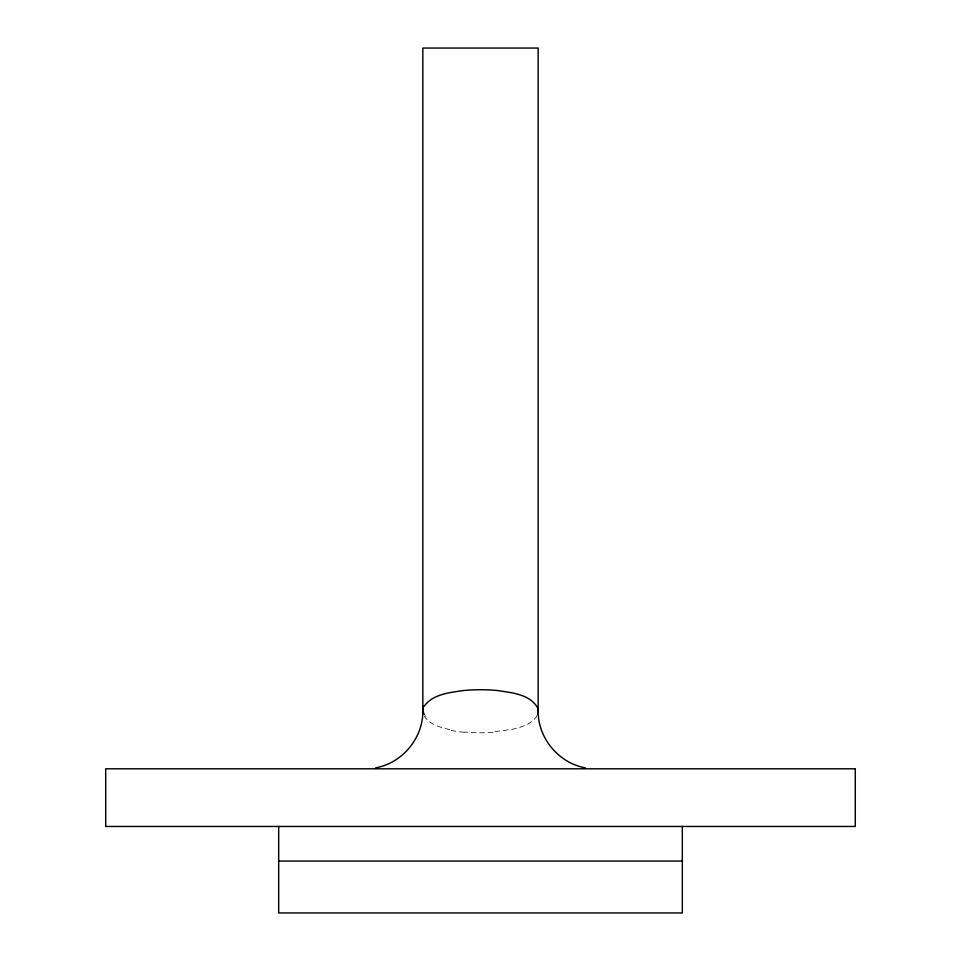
<?xml version="1.0" encoding="UTF-8"?>
<svg xmlns="http://www.w3.org/2000/svg" width="961" height="961" viewBox="0 0 961 961"><rect width="100%" height="100%" fill="white"/><g stroke="black" fill="none" stroke-linecap="round" stroke-linejoin="round"><path stroke-width="0.72" stroke-dasharray="4.8 3.6" d="M537.139 715.44C531.361 725.195 519.036 727.825 508.753 730.12M449.832 729.639C440.618 727.417 430.084 724.702 424.402 716.45M425.639 716.365A85.997 28.133 1.4 0 1 424.93 715.392M464.199 732.294A53.227 16.133 -0.8 0 1 449.027 729.964M492.837 732.318A49.467 13.826 -0.1 0 1 464.475 732.03M508.045 729.819A52.314 14.775 0.1 0 1 492.308 731.717"/><path stroke-width="1.44" d="M424.137 706.287C432.943 693.998 449.916 692.533 463.707 690.527A49.78 13.766 0 0 1 486.927 689.842A49.179 13.658 0 0 1 497.462 690.527C511.384 692.737 529.631 694.01 537.463 707.584A86.802 28.301 -0.5 0 1 538.16 711.14C537.956 738.18 558.713 763.094 585.333 767.839M375.655 767.839C402.191 763.118 422.936 738.336 422.84 711.368L422.84 48.05L538.16 48.05L538.16 711.14A86.682 28.325 1.2 0 1 537.752 714.383M278.69 861.056L682.31 861.056M682.31 826.46L682.31 912.95L278.69 912.95L278.69 826.46M424.318 714.407A85.997 28.133 1.4 0 1 423.333 706.239M855.29 768.8L105.71 768.8L105.71 826.46L855.29 826.46L855.29 768.8"/></g></svg>
